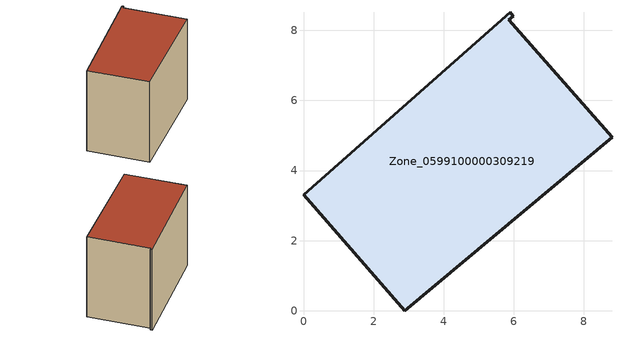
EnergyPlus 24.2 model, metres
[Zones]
Zone_0599100000309219
 floor ground (C_G): 0,3.31 5.9,8.52 5.99,8.41 5.86,8.3 8.8,4.95 2.89,0 z0
 wall outside (C_F): 5.9,8.52 0,3.31 2.89,0 8.8,4.95 5.86,8.3 5.99,8.41 5.9,8.52 z0:6.48
 roof outside (C_R): 0,3.31 2.89,0 8.8,4.95 5.86,8.3 5.99,8.41 5.9,8.52 z6.48
[BUILDING]
Pand.0599100000309219: North Axis=0; Terrain=City; Loads Convergence Tolerance Value=0.04; Temperature Convergence Tolerance Value=0.4; Solar Distribution=FullExterior; Maximum Number of Warmup Days=25; Minimum Number of Warmup Days=1
[Site:Location]
Rotterdam.The.Hague.AP_ZH_NLD Design_Conditions: Latitude=51.96; Longitude=4.45; Time Zone=1; Elevation=-4.5
[SITE:GROUNDTEMPERATURE:BUILDINGSURFACE]
18, 18, 18, 18, 18, 18, 18, 18, 18, 18, 18, 18
[MATERIAL] Thermal Absorptance=0.9; Solar Absorptance=0.7; Visible Absorptance=0.7
Name | Roughness | Thickness | Conductivity | Density | Specific Heat
G.TI.1946 | MediumSmooth | 0.15 | 1 | 540 | 1210
F.TI.1946 | Rough | 0.3 | 0.857143 | 1920 | 840
R.TI.1946 | MediumRough | 0.2 | 0.1 | 1500 | 1000
[CONSTRUCTION]
C_G: G.TI.1946
C_F: F.TI.1946
C_R: R.TI.1946
[ZONE]
Zone_0599100000309219: Type=1; Multiplier=1; Ceiling Height=Autocalculate; Volume=Autocalculate; Floor Area=autocalculate; Part of Total Floor Area=Yes
[ZONEINFILTRATION:DESIGNFLOWRATE]
Infil_Zone_0599100000309219: Zone or ZoneList or Space or SpaceList=Zone_0599100000309219; Schedule=AlwaysOn; Design Flow Rate Calculation Method=Flow/Area; Flow Rate per Floor Area=0.003; Constant Term Coefficient=1; Temperature Term Coefficient=0; Velocity Term Coefficient=0; Velocity Squared Term Coefficient=0
[HVACTEMPLATE:ZONE:IDEALLOADSAIRSYSTEM]
Zone_0599100000309219: Maximum Heating Supply Air Temperature=50; Minimum Cooling Supply Air Temperature=13; Maximum Heating Supply Air Humidity Ratio=0.0156; Minimum Cooling Supply Air Humidity Ratio=0.0077; Heating Limit=NoLimit; Cooling Limit=NoLimit; Dehumidification Control Type=ConstantSensibleHeatRatio; Cooling Sensible Heat Ratio=0.7; Dehumidification Setpoint=60; Humidification Control Type=None; Humidification Setpoint=30; Outdoor Air Method=None; Outdoor Air Flow Rate per Person=0.00944; Outdoor Air Flow Rate per Zone Floor Area=0; Outdoor Air Flow Rate per Zone=0; Demand Controlled Ventilation Type=None; Outdoor Air Economizer Type=NoEconomizer; Heat Recovery Type=None; Sensible Heat Recovery Effectiveness=0.7; Latent Heat Recovery Effectiveness=0.65
[ZONECONTROL:THERMOSTAT]
ThermostatControl_Zone_0599100000309219: Zone or ZoneList=Zone_0599100000309219; Control Type Schedule=DualSetpointControlType; Control 1=Thermostat_Zone_0599100000309219; Temperature Difference Between Cutout And Setpoint=0
[THERMOSTATSETPOINT:DUALSETPOINT]
Thermostat_Zone_0599100000309219: Heating Setpoint Temperature Schedule=HeatingSetpoint_Zone_0599100000309219; Cooling Setpoint Temperature Schedule=CoolingSetpoint_Zone_0599100000309219
[SCHEDULE:COMPACT]
HeatingSetpoint_Zone_0599100000309219: Through: 12/31, For: AllDays, Until: 24:00, 21
CoolingSetpoint_Zone_0599100000309219: Through: 12/31, For: AllDays, Until: 24:00, 24
DualSetpointControlType: Through: 12/31, For: AllDays, Until: 24:00, 4
AlwaysOn: Through: 12/31, For: AllDays, Until: 24:00, 1
